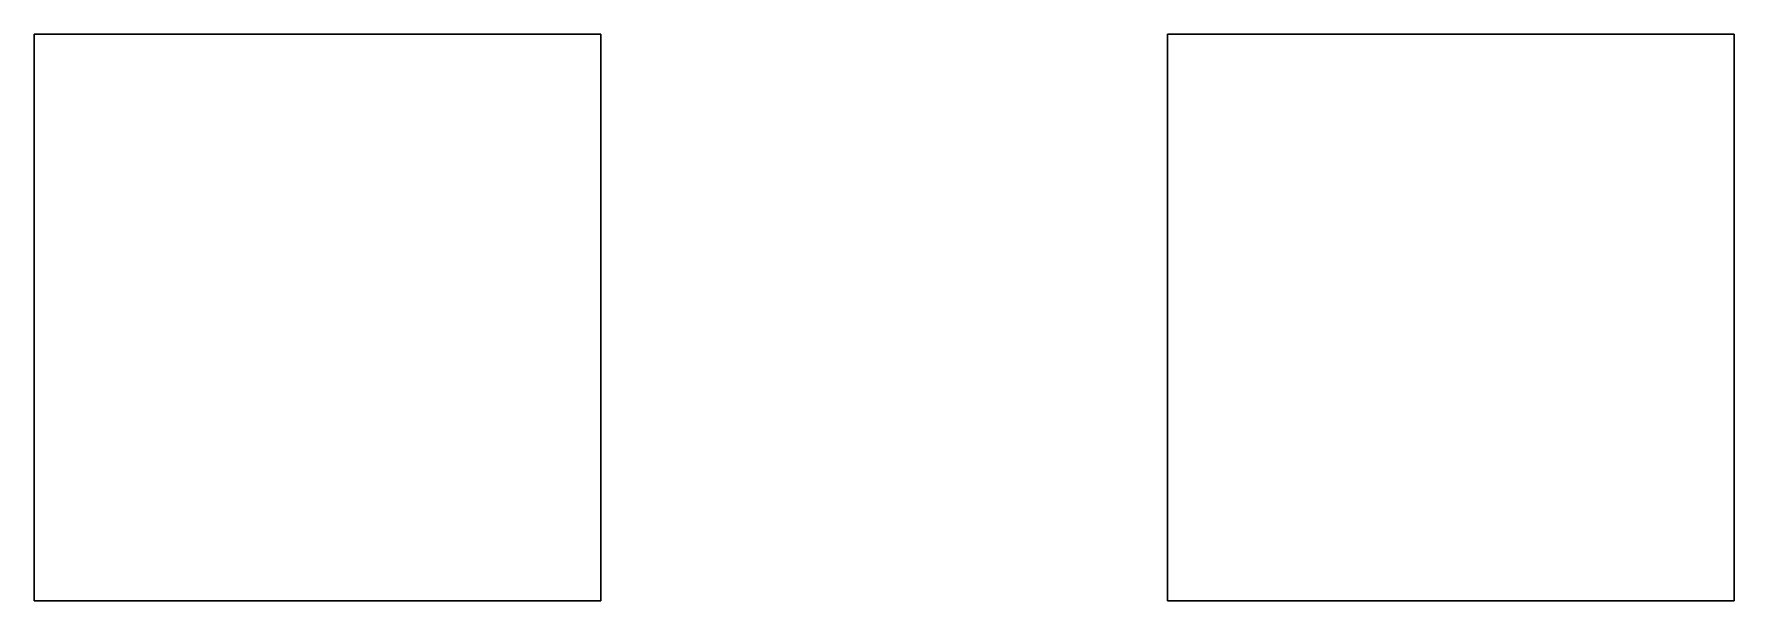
# Model space of a CAD drawing. Header units: millimetres. Extents: x -4.8 to 4.8, y -57.4 to 7.7.
# Drawn here: x -3 to 0, y -57.39 to -56.39 of the extents above; entities that cross this region are included whole.
import ezdxf

# ---------------------------------------------------------------- set-up
doc = ezdxf.new("R2010")
doc.units = ezdxf.units.MM

msp = doc.modelspace()

# ---------------------------------------------------------------- linework, layer by layer
for points in [[(-2, -57.39), (-2, -56.39), (-3, -56.39), (-3, -57.39)], [(-3, -57.39), (-3, -56.39), (-2, -56.39), (-2, -57.39)], [(-1, -56.39, 1), (-1, -56.39), (-1, -57.39), (-1, -57.39, 1)], [(0, -56.39, 1), (0, -56.39), (-1, -56.39), (-1, -56.39, 1)], [(-1, -57.39), (-1, -56.39), (0, -56.39), (0, -57.39)], [(0, -57.39, 1), (0, -56.39, 1), (-1, -56.39, 1), (-1, -57.39, 1)], [(0, -57.39), (0, -56.39), (0, -56.39, 1), (0, -57.39, 1)], [(-1, -57.39, 1), (-1, -57.39), (0, -57.39), (0, -57.39, 1)]]:
    msp.add_3dface(points)

doc.saveas('drawing.dxf')
